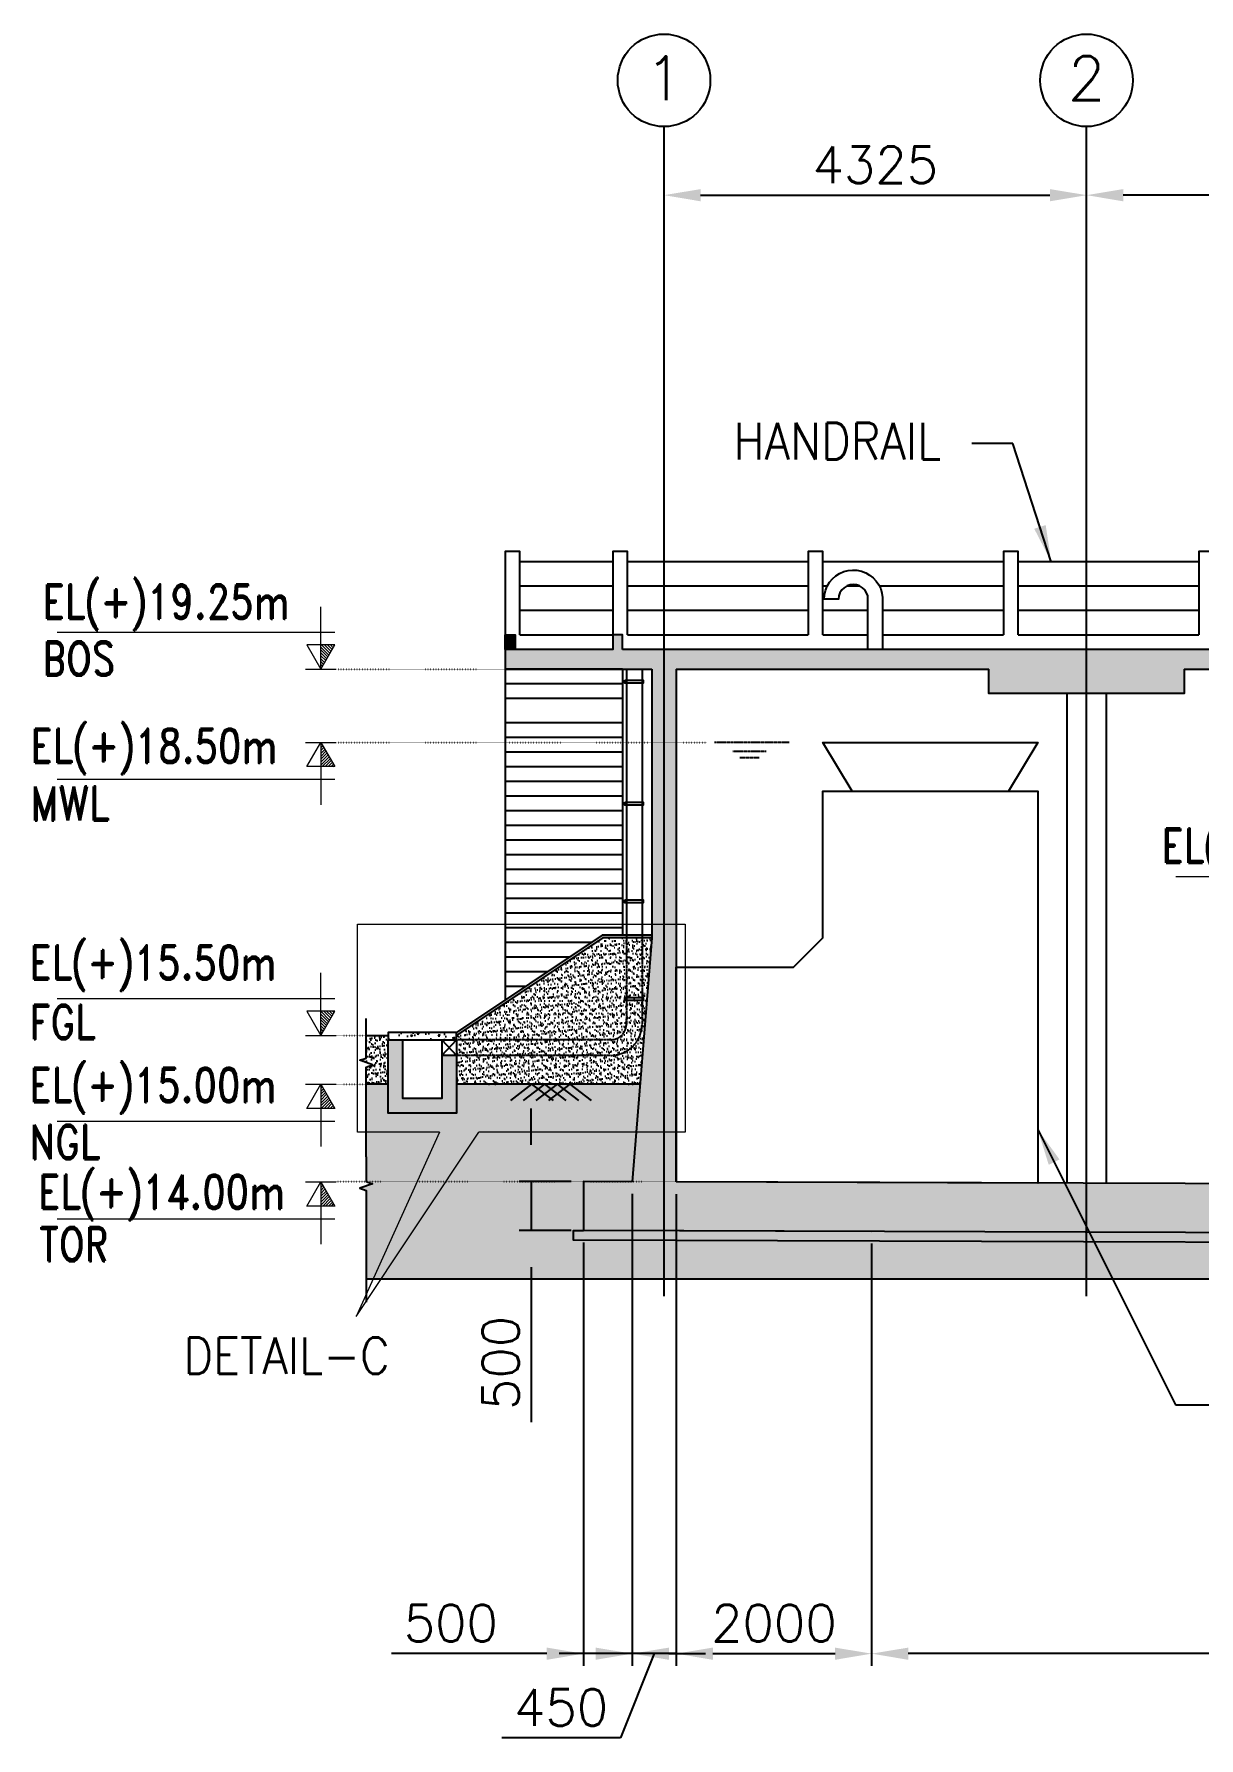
# Model space of a CAD drawing. Header units: millimetres. Extents: x -7644 to 230040, y 17031 to 222323.
# Drawn here: x 3034 to 14957, y 60387 to 77834 of the extents above; entities that cross this region are included whole.
import ezdxf
from ezdxf.enums import TextEntityAlignment as Align

# ---------------------------------------------------------------- set-up
doc = ezdxf.new("R2010")
doc.units = ezdxf.units.MM
doc.header["$LTSCALE"] = 4
doc.header["$MEASUREMENT"] = 0
doc.header["$PDMODE"] = 34
for name, pattern in [('ACAD_ISO07W100', [3, 0, -3]), ('CENTER', [2, 1.25, -0.25, 0.25, -0.25]), ('HIDDEN', [0.375, 0.25, -0.125])]:
    doc.linetypes.add(name, pattern=pattern)
doc.layers.get('0').update_dxf_attribs({"color": 8})
for name, color, linetype in [('AIR COWL', 3, 'Continuous'), ('DIM', 8, 'Continuous'), ('EARTH FILLING', 252, 'Continuous'), ('GRID', 8, 'CENTER'), ('HANDRAIL', 6, 'Continuous'), ('HATCH', 253, 'Continuous'), ('PIPE LINE(MOTOR)', 142, 'Continuous'), ('RCC WALL', 7, 'Continuous'), ('SHADE', 5, 'Continuous'), ('txt-1', 7, 'Continuous'), ('txt-2', 7, 'Continuous'), ('WALL', 7, 'Continuous'), ('WATER LEVEL', 252, 'Continuous')]:
    doc.layers.add(name, color=color, linetype=linetype)
for name, color, linetype, lineweight in [('C - E - Text 2.5', 3, 'CENTER', 35), ('C - J -  Hatch', 9, 'Continuous', 9), ('C - J - Hatch', 9, 'Continuous', 9), ('C - P - Symbols', 20, 'Continuous', 15), ('Object', 7, 'Continuous', 0)]:
    doc.layers.add(name, color=color, linetype=linetype, lineweight=lineweight)
doc.styles.add('Mano', font='romand.shx', dxfattribs={"height": 3})
doc.styles.add('ROMANS', font='ROMANS')
doc.dimstyles.new('1-75N', dxfattribs={"dimscale": 75, "dimtxt": 5, "dimasz": 5, "dimexe": 1.25, "dimexo": 1.25, "dimgap": 1.25, "dimtad": 1, "dimdec": 0, "dimdsep": 46, "dimtxsty": 'ROMANS', "dimcen": 1, "dimclrd": 8, "dimclre": 8, "dimclrt": 5, "dimadec": 0, "dimazin": 0, "dimtfac": 1, "dimtdec": 0, "dimtmove": 0, "dimatfit": 3, "dimfxl": 1, "dimarcsym": 0})
pattern_1 = [(37.5, (0, 0), (-2.204768, 67.43883), [0, -53.2, 0, -59.5, 0, -56.875]), (7.5, (0, 0), (61.94218, 98.77511), [0, -28.7, 0, -47.95, 0, -18.375]), (327.5, (-43.05, 0), (108.994965, 0.198067), [0, -17.5, 0, -63, 0, -82.25]), (317.5, (-43.05, 0), (105.21443, 30.71864), [0, -8.75, 0, -41.3, 0, -47.25])]

# ---------------------------------------------------------------- blocks, each defined once
blk = doc.blocks.new('A$C569443F2')
at = {"color": 30}
for p, q in [((138, 130), (-80, -39)), ((268, 130), (50, -39)), ((138, 130), (357, -39)), ((398, 130), (180, -39)), ((268, 130), (487, -39)), ((528, 130), (310, -39)), ((398, 130), (617, -39)), ((528, 130), (747, -39))]:
    blk.add_line(p, q, dxfattribs=at)
blk = doc.blocks.new('*D50')
at = {"layer": 'DEFPOINTS', "color": 0, "transparency": 16777216}
for p in [(13807, 76185), (9482, 75834), (13807, 75782)]:
    blk.add_point(p, dxfattribs=at)
at = {"layer": 'DIM', "color": 8, "lineweight": -2, "transparency": 16777216}
for p, q in [((9482, 75959), (9482, 76310)), ((13807, 75907), (13807, 76310)), ((9857, 76185), (13432, 76185))]:
    blk.add_line(p, q, dxfattribs=at)
at = {"layer": 'DIM', "color": 8, "transparency": 16777216}
for points in [[(9857, 76247), (9857, 76122), (9482, 76185)], [(13432, 76247), (13432, 76122), (13807, 76185)]]:
    blk.add_solid(points, dxfattribs=at)
at = {"layer": 'DIM', "color": 5, "transparency": 16777216, "insert": (11644, 76497), "char_height": 375, "attachment_point": 5, "style": 'ROMANS'}
blk.add_mtext('4325', dxfattribs=at)
blk = doc.blocks.new('level')
at = {"layer": 'C - J - Hatch'}
h = blk.add_hatch(dxfattribs=at)
h.set_pattern_fill('ANSI31', color=256, scale=112.5, style=0)
h.set_pattern_definition([(45, (-127623.556, -79240.485), (-9.9436891, 9.9436891), [])])
h.paths.add_polyline_path([(-95, 165), (0, 165), (0, 0)])
at = {"layer": 'C - P - Symbols'}
for p, q in [((0, 0, -238), (0, 426, -238)), ((1800, 252, -238), (-95, 252, -238)), ((105, 0, -732), (-105, 0, 256))]:
    blk.add_line(p, q, dxfattribs=at)
blk.add_lwpolyline([(0, 0), (-95, 165), (95, 165)], close=True, dxfattribs=at)
blk = doc.blocks.new('*D59')
at = {"layer": 'DEFPOINTS', "color": 0, "transparency": 16777216}
for p in [(13807, 76185), (13807, 75782), (18207, 75759)]:
    blk.add_point(p, dxfattribs=at)
at = {"layer": 'DIM', "color": 8, "lineweight": -2, "transparency": 16777216}
for p, q in [((13807, 75907), (13807, 76310)), ((18207, 75884), (18207, 76310)), ((17832, 76185), (14182, 76185))]:
    blk.add_line(p, q, dxfattribs=at)
at = {"layer": 'DIM', "color": 8, "transparency": 16777216}
for points in [[(14182, 76247), (14182, 76122), (13807, 76185)], [(17832, 76247), (17832, 76122), (18207, 76185)]]:
    blk.add_solid(points, dxfattribs=at)
at = {"layer": 'DIM', "color": 5, "transparency": 16777216, "insert": (16007, 76497), "char_height": 375, "attachment_point": 5, "style": 'ROMANS'}
blk.add_mtext('4400', dxfattribs=at)
blk = doc.blocks.new('*D69')
at = {"layer": 'DEFPOINTS', "color": 0, "transparency": 16777216}
for p in [(8657, 66084), (8123, 65584), (8657, 65584)]:
    blk.add_point(p, dxfattribs=at)
at = {"layer": 'DIM', "color": 8, "lineweight": -2, "transparency": 16777216}
for p, q in [((8123, 66459), (8123, 66834)), ((8532, 66084), (7998, 66084)), ((8123, 66084), (8123, 65584)), ((8532, 65584), (7998, 65584)), ((8123, 65209), (8123, 63620))]:
    blk.add_line(p, q, dxfattribs=at)
at = {"layer": 'DIM', "color": 8, "transparency": 16777216}
for points in [[(8060, 66459), (8185, 66459), (8123, 66084)], [(8060, 65209), (8185, 65209), (8123, 65584)]]:
    blk.add_solid(points, dxfattribs=at)
at = {"layer": 'DIM', "color": 5, "transparency": 16777216, "insert": (7810, 64227), "char_height": 375, "attachment_point": 5, "rotation": 90, "style": 'ROMANS'}
blk.add_mtext('500', dxfattribs=at)
blk = doc.blocks.new('*D70')
at = {"layer": 'DEFPOINTS', "color": 0, "transparency": 16777216}
for p in [(9157, 66083), (8657, 65584), (9157, 61250)]:
    blk.add_point(p, dxfattribs=at)
at = {"layer": 'DIM', "color": 8, "lineweight": -2, "transparency": 16777216}
for p, q in [((9157, 65958), (9157, 61125)), ((8657, 65459), (8657, 61125)), ((8282, 61250), (6693, 61250)), ((9157, 61250), (8657, 61250)), ((9532, 61250), (9907, 61250))]:
    blk.add_line(p, q, dxfattribs=at)
at = {"layer": 'DIM', "color": 8, "transparency": 16777216}
for points in [[(8282, 61312), (8282, 61187), (8657, 61250)], [(9532, 61312), (9532, 61187), (9157, 61250)]]:
    blk.add_solid(points, dxfattribs=at)
at = {"layer": 'DIM', "color": 5, "transparency": 16777216, "insert": (7300, 61562), "char_height": 375, "attachment_point": 5, "style": 'ROMANS'}
blk.add_mtext('500', dxfattribs=at)
blk = doc.blocks.new('*D71')
at = {"layer": 'DEFPOINTS', "color": 0, "transparency": 16777216}
for p in [(9157, 66083), (9607, 66081), (9157, 61250)]:
    blk.add_point(p, dxfattribs=at)
at = {"layer": 'DIM', "color": 8, "lineweight": -2, "transparency": 16777216}
for p, q in [((9157, 65958), (9157, 61125)), ((9607, 65956), (9607, 61125)), ((8782, 61250), (8407, 61250)), ((9382, 61250), (9036, 60387)), ((9607, 61250), (9157, 61250)), ((9607, 61250), (9157, 61250)), ((9982, 61250), (10357, 61250)), ((9036, 60387), (7821, 60387))]:
    blk.add_line(p, q, dxfattribs=at)
at = {"layer": 'DIM', "color": 8, "transparency": 16777216}
for points in [[(8782, 61312), (8782, 61187), (9157, 61250)], [(9982, 61312), (9982, 61187), (9607, 61250)]]:
    blk.add_solid(points, dxfattribs=at)
at = {"layer": 'DIM', "color": 5, "transparency": 16777216, "insert": (8428, 60700), "char_height": 375, "attachment_point": 5, "style": 'ROMANS'}
blk.add_mtext('450', dxfattribs=at)
blk = doc.blocks.new('*D72')
at = {"layer": 'DEFPOINTS', "color": 0, "transparency": 16777216}
for p in [(9607, 65581), (11607, 65575), (11607, 61250)]:
    blk.add_point(p, dxfattribs=at)
at = {"layer": 'DIM', "color": 8, "lineweight": -2, "transparency": 16777216}
for p, q in [((9607, 65456), (9607, 61125)), ((11607, 65450), (11607, 61125)), ((9982, 61250), (11232, 61250))]:
    blk.add_line(p, q, dxfattribs=at)
at = {"layer": 'DIM', "color": 8, "transparency": 16777216}
for points in [[(9982, 61312), (9982, 61187), (9607, 61250)], [(11232, 61312), (11232, 61187), (11607, 61250)]]:
    blk.add_solid(points, dxfattribs=at)
at = {"layer": 'DIM', "color": 5, "transparency": 16777216, "insert": (10607, 61562), "char_height": 375, "attachment_point": 5, "style": 'ROMANS'}
blk.add_mtext('2000', dxfattribs=at)
blk = doc.blocks.new('*D73')
at = {"layer": 'DEFPOINTS', "color": 0, "transparency": 16777216}
for p in [(35607, 65995), (11607, 65575), (11607, 61250)]:
    blk.add_point(p, dxfattribs=at)
at = {"layer": 'DIM', "color": 8, "lineweight": -2, "transparency": 16777216}
for p, q in [((35607, 65870), (35607, 61125)), ((11607, 65450), (11607, 61125)), ((35232, 61250), (11982, 61250))]:
    blk.add_line(p, q, dxfattribs=at)
at = {"layer": 'DIM', "color": 8, "transparency": 16777216}
for points in [[(11982, 61312), (11982, 61187), (11607, 61250)], [(35232, 61312), (35232, 61187), (35607, 61250)]]:
    blk.add_solid(points, dxfattribs=at)
at = {"layer": 'DIM', "color": 5, "transparency": 16777216, "insert": (23607, 61562), "char_height": 375, "attachment_point": 5, "style": 'ROMANS'}
blk.add_mtext('24000', dxfattribs=at)

msp = doc.modelspace()

# ---------------------------------------------------------------- hatches: boundary and pattern name
at = {"layer": 'C - P - Symbols'}
h = msp.add_hatch(dxfattribs=at)
h.set_pattern_fill('AR-CONC', color=5, scale=5000, angle=-90)
h.set_pattern_definition([(320, (-361820, 137778), (-3137.6, -35863), [3750, -41250]), (265, (-361820, 137778), (37609.6, 6937.6), [3000, -33000]), (10.451, (-362080, 134790), (34472, -28925.4), [3187, -35057]), (316.184, (-351820, 137780), (-8276, -53362), [5625, -61875]), (6.636, (-352510, 133330), (48706, -46733), [4780.5, -52586]), (261.184, (-351820, 137780), (48706, -46733), [4500, -49500]), (291, (-354320, 132778), (-20131, -29845.4), [3750, -41250]), (236, (-354320, 132778), (36257.5, -12165.8), [3000, -33000]), (341.451, (-355996, 130290), (16126.6, -42011), [3187, -35057]), (307.5, (-361819, 137778), (16644.7, -608), [0, -32600, 0, -33500, 0, -33125]), (277.5, (-361819, 137778), (19720.6, -13153.5), [0, -19100, 0, -31850, 0, -12625]), (237.5, (-361819, 148928), (-1127.74, -26691.12), [0, -12500, 0, -39000, 0, -51750]), (227.5, (-361819, 153928), (5005.2, -29159.3), [0, -16250, 0, -25900, 0, -36750])])
h.paths.add_polyline_path([(53906.9, 62144.6), (50206.9, 62144.6), (50206.9, 62536.8), (35569.5, 65644.8), (11756.3, 65724.1), (11606.8, 65574.6), (8656.8, 65584.5), (8556.8, 65584.5), (8556.8, 65484.8), (35558.8, 65394.8), (35558.8, 64907.8), (38558.8, 64907.8), (38558.8, 64270.8), (41558.8, 64270.8), (41558.8, 63633.8), (44558.8, 63633.8), (44558.8, 62996.9), (47558.8, 62996.9), (47558.8, 62044.6), (50165.9, 62044.6), (54006.9, 62044.6), (54006.9, 62144.6)])
at = {"layer": 'HATCH'}
h = msp.add_hatch(color=256, dxfattribs=at)
h.dxf.hatch_style = 1
h.paths.add_polyline_path([(9056.8, 71531.3), (9056.8, 71681.3), (8956.8, 71681.3), (8956.8, 71531.3), (7856.7, 71531.3), (7856.7, 71331.3), (9356.8, 71331.3), (22806.8, 71331.3), (22806.8, 71531.3)])
h = msp.add_hatch(color=256, dxfattribs=at)
h.dxf.hatch_style = 1
h.paths.add_polyline_path([(7956.7, 71681.3), (7856.7, 71681.3), (7856.7, 71531.3), (7956.7, 71531.3)])
h = msp.add_hatch(color=256, dxfattribs=at)
h.dxf.hatch_style = 1
h.paths.add_polyline_path([(9481.8, 71331.5), (9356.8, 71331.5), (9356.8, 68581.3), (9156.8, 66082.8), (9481.8, 66081.7)])
h.paths.add_polyline_path([(9606.8, 68281.3), (9606.8, 71332.5), (9481.8, 71332.5), (9481.8, 66081.7), (9606.8, 66081.3)])
h = msp.add_hatch(color=256, dxfattribs=at)
h.dxf.hatch_style = 1
h.paths.add_polyline_path([(12806.8, 71081.3), (14806.8, 71081.3), (14806.8, 71331.3), (12806.8, 71331.3)])
h = msp.add_hatch(dxfattribs=at)
h.set_pattern_fill('CROSS', color=256, scale=25)
h.set_pattern_definition([(0, (-609182.8904, 111248.91), (6.25, 6.25), [3.125, -9.375]), (90, (-609181.328, 111247.348), (-6.25, 6.25), [3.125, -9.375])])
h.paths.add_polyline_path([(8856.8, 68581.3), (9096.8, 68581.3), (9096.8, 68606.3), (8849.2, 68606.3), (7356.8, 67611.3), (7356.8, 67581.3)])
h.paths.add_polyline_path([(9256.8, 68606.3), (9096.8, 68606.3), (9096.8, 68581.3), (9256.8, 68581.3)])
h.paths.add_polyline_path([(9356.8, 68606.3), (9256.8, 68606.3), (9256.8, 68581.3), (9356.8, 68581.3)])
h = msp.add_hatch(dxfattribs=at)
h.set_pattern_fill('AR-SAND', color=256, scale=35)
h.set_pattern_definition(pattern_1)
edge = h.paths.add_edge_path()
edge.add_line((9308.8, 67981.3), (8576.8, 67981.3))
edge.add_arc((7670.9, 67581.3), 990.3, 0, 23.82458, ccw=False)
edge.add_line((8661.2, 67581.3), (9276.8, 67581.3))
edge.add_line((9276.8, 67581.3), (9308.8, 67981.3))
edge = h.paths.add_edge_path()
edge.add_arc((9482.6, 67581.3), 990.3, 156.17542, 180)
edge.add_line((8492.4, 67581.3), (8661.2, 67581.3))
edge.add_arc((7670.9, 67581.3), 990.3, 360, 383.82458)
edge = h.paths.add_edge_path()
edge.add_line((7589.2, 67736.3), (7356.8, 67581.3))
edge.add_line((7356.8, 67581.3), (8492.4, 67581.3))
edge.add_arc((9482.6, 67581.3), 990.3, 156.17542, 180, ccw=False)
edge.add_line((8576.8, 67981.3), (9308.8, 67981.3))
edge.add_line((9308.8, 67981.3), (9356.8, 68581.3))
edge.add_line((9356.8, 68581.3), (8856.8, 68581.3))
edge.add_line((8856.8, 68581.3), (7589.2, 67736.3))
h = msp.add_hatch(dxfattribs=at)
h.set_pattern_fill('AR-SAND', color=256, scale=35)
h.set_pattern_definition(pattern_1)
h.paths.add_polyline_path([(6434, 67255.8), (6434, 67081.3), (6656.8, 67081.3), (6656.8, 67581.3), (6434, 67581.3), (6434, 67349.5), (6369.6, 67326.1), (6498.4, 67279.2)])
h = msp.add_hatch(dxfattribs=at)
h.set_pattern_fill('AR-CONC', color=256, scale=30)
h.set_pattern_definition([(50, (-362051.13, 137623.09), (215.178055, -18.82564), [22.5, -247.5]), (355, (-362051.13, 137623.09), (-41.6254, 225.65764), [18, -198]), (100.451444, (-362033.2, 137621.52), (173.55265, 206.832), [19.12206, -210.34263]), (46.1842, (-362051.13, 137683.1), (320.1724, -49.65578), [33.75, -371.25]), (96.63564, (-362024.45, 137678.95), (280.39858, 292.23558), [28.6831, -315.51413]), (351.18416, (-362051.13, 137683.1), (280.39858, 292.23558), [27, -297]), (21, (-362021.13, 137668.09), (179.072116, -120.78567), [22.5, -247.5]), (326, (-362021.13, 137668.09), (72.9946, 217.54501), [18, -198]), (71.451445, (-362006.2, 137658.02), (252.06671, 96.75935), [19.12206, -210.34263]), (37.5, (-362051.13, 137623.09), (3.647957, 99.868156), [0, -195.6, 0, -201, 0, -198.75]), (7.5, (-362051.13, 137623.09), (78.92086, 118.323514), [0, -114.6, 0, -191.1, 0, -75.75]), (327.5, (-362118.03, 137623.09), (160.14673, -6.766462), [0, -75, 0, -234, 0, -310.5]), (317.5, (-362148.03, 137623.09), (174.95585, 30.031495), [0, -97.5, 0, -155.4, 0, -220.5])])
h.paths.add_polyline_path([(7356.8, 67611.3), (6656.8, 67611.3), (6656.8, 67536.3), (7356.8, 67536.3)])
h = msp.add_hatch(color=256, dxfattribs=at)
h.dxf.hatch_style = 1
h.paths.add_polyline_path([(6656.8, 67536.3), (6656.8, 66926.3), (6656.8, 66786.3), (7356.8, 66786.3), (7356.8, 67376.3), (7206.8, 67376.3), (7206.8, 66936.3), (6806.8, 66936.3), (6806.8, 67536.3)])
h = msp.add_hatch(dxfattribs=at)
h.set_pattern_fill('AR-SAND', color=256, scale=35)
h.set_pattern_definition(pattern_1)
h.paths.add_polyline_path([(7356.8, 67581.3), (7356.8, 67081.3), (9236.7, 67081.3), (9276.8, 67581.3)])
h = msp.add_hatch(dxfattribs=at)
h.set_pattern_fill('AR-SAND', color=256, scale=35)
h.set_pattern_definition(pattern_1)
h.paths.add_polyline_path([(9236.7, 67081.3), (7356.8, 67081.3), (7356.8, 66786.3), (6656.8, 66786.3), (6656.8, 67081.3), (6434, 67081.3), (6434, 66338.2), (6434, 66086.1), (6498.4, 66062.6), (6369.6, 66015.8), (6434, 65992.3), (6434, 65088.1), (9481.8, 65088.1), (9481.8, 65481.7), (8556.8, 65484.8), (8556.8, 65584.5), (8656.8, 65584.5), (8656.8, 66084.5), (9156.8, 66082.8)])
h.paths.add_polyline_path([(13806.8, 65467.3), (9481.8, 65481.7), (9481.8, 65088.1), (13806.8, 65088.1)])
h.paths.add_polyline_path([(18206.8, 65452.6), (13806.8, 65467.3), (13806.8, 65088.1), (18206.8, 65088.1)])
h.paths.add_polyline_path([(33606, 65401.3), (18206.8, 65452.6), (18206.8, 65088.1), (33605, 65088.1)])
h = msp.add_hatch(color=256, dxfattribs=at)
h.dxf.hatch_style = 1
h.paths.add_polyline_path([(52706.9, 62894.6), (53906.9, 62894.6), (53906.9, 62144.6), (50206.9, 62144.6), (50128.2, 62144.6), (34330.6, 65498.9), (11755.8, 65574.1), (11606.8, 65574.6), (8656.8, 65584.5), (8656.8, 66084.5), (9156.8, 66082.8), (35606.8, 65994.6), (50206.9, 62894.6)])
h = msp.add_hatch(dxfattribs=at)
h.set_pattern_fill('AR-CONC', color=256, scale=30)
h.set_pattern_definition([(50, (0, 0), (215.17805, -18.82564), [22.5, -247.5]), (355, (0, 0), (-41.6254, 225.65764), [18, -198]), (100.45144, (17.93, -1.57), (173.55265, 206.832), [19.12206, -210.34263]), (46.1842, (0, 60), (320.1724, -49.6558), [33.75, -371.25]), (96.63564, (26.68, 55.86), (280.3986, 292.2356), [28.6831, -315.5141]), (351.18416, (0, 60), (280.3986, 292.2356), [27, -297]), (21, (30, 45), (179.0721, -120.78567), [22.5, -247.5]), (326, (30, 45), (72.9946, 217.545), [18, -198]), (71.45144, (44.92, 34.93), (252.0667, 96.75935), [19.12206, -210.34263]), (37.5, (0, 0), (3.64796, 99.868156), [0, -195.6, 0, -201, 0, -198.75]), (7.5, (0, 0), (78.92086, 118.32351), [0, -114.6, 0, -191.1, 0, -75.75]), (327.5, (-66.9, 0), (160.14673, -6.76646), [0, -75, 0, -234, 0, -310.5]), (317.5, (-96.9, 0), (174.95585, 30.0315), [0, -97.5, 0, -155.4, 0, -220.5])])
h.paths.add_polyline_path([(9481.8, 65581.7), (8656.8, 65584.5), (8556.8, 65584.5), (8556.8, 65484.8), (9481.8, 65481.7)])
h.paths.add_polyline_path([(11606.8, 65574.6), (11606.8, 65574.6), (9481.8, 65581.7), (9481.8, 65481.7), (13806.8, 65467.3), (13806.8, 65567.3)])
h.paths.add_polyline_path([(34330.6, 65498.9), (13806.8, 65567.3), (13806.8, 65467.3), (33606, 65401.3), (33605, 65088.1), (35558.8, 65088.1), (35558.8, 64501.1), (38558.8, 64501.1), (38558.8, 63864.1), (41558.8, 63864.1), (41558.8, 63227.2), (44558.8, 63227.2), (44558.8, 62590.2), (47558.8, 62590.2), (47558.8, 62044.6), (50165.9, 62044.6), (54006.9, 62044.6), (54006.9, 62144.6), (53906.9, 62144.6), (50128.2, 62144.6)])

# ---------------------------------------------------------------- linework, layer by layer
msp.add_line((11606.8, 65574.6), (8656.8, 65584.5))
at = {"elevation": 384.6}
for points in [[(7206.8, 67376.3), (7356.8, 67536.3)], [(7206.8, 67536.3), (7356.8, 67376.3)]]:
    msp.add_lwpolyline(points, dxfattribs=at)
for points in [[(6433.6, 65254.8), (6433.6, 65254.8)], [(6434, 65088.1), (33605.3, 65088.1)]]:
    msp.add_lwpolyline(points)
at = {"layer": 'AIR COWL'}
msp.add_lwpolyline([(11569.1, 71531.3), (11569.1, 72060.8), (11566.6, 72081.2), (11555.8, 72112.6), (11536.8, 72142.4), (11513.7, 72165.5), (11483.9, 72182.9), (11452.5, 72195.3), (11418.6, 72197.8), (11387.1, 72195.3), (11354.9, 72182.9), (11325.1, 72165.5), (11302, 72142.4), (11282.9, 72112.6), (11272.2, 72081.2), (11268, 72047.3), (11120, 72047.3), (11124.2, 72093.6), (11134.9, 72138.3), (11152.3, 72180.4), (11175.4, 72221), (11205.2, 72256.5), (11240.8, 72286.3), (11278.8, 72311.9), (11321, 72330.9), (11365.6, 72341.7), (11411.9, 72345.8), (11456.6, 72343.3), (11502.9, 72335.1), (11545.9, 72318.5), (11585.6, 72295.4), (11622, 72267.3), (11653.4, 72233.4), (11679.1, 72195.3), (11700.6, 72153.1), (11713, 72108.5), (11719.6, 72064.7), (11719.6, 72017.5), (11719.6, 71531.3), (11569.1, 71531.3)], dxfattribs=at)
at = {"layer": 'DIM', "linetype": 'ACAD_ISO07W100', "ltscale": 0.1}
for p, q in [((6144.3, 71331.3, 494.3), (8956.8, 71331.3)), ((6144.3, 70581.3, 167.6), (9919.1, 70581.3, -357)), ((9606.8, 66081.3), (6126.9, 66081.3, 471.6))]:
    msp.add_line(p, q, dxfattribs=at)
at = {"layer": 'DIM', "linetype": 'ACAD_ISO07W100', "ltscale": 0.1, "elevation": 384.6}
for points in [[(6126.9, 67581.3), (6434, 67581.3)], [(6126.9, 67081.3), (6434, 67081.3)]]:
    msp.add_lwpolyline(points, dxfattribs=at)
at = {"layer": 'EARTH FILLING'}
msp.add_line((9236.7, 67081.3, -1098.6), (7356.8, 67081.3, 636.5), dxfattribs=at)
for points, elevation in [([(9356.8, 68606.3), (8849.2, 68606.3), (7356.8, 67611.3)], -1122.7), ([(9356.8, 68581.3), (8856.8, 68581.3), (7356.8, 67581.3)], -1122.7), ([(6434, 67581.3), (6656.8, 67581.3)], 384.6), ([(6656.8, 67081.3), (6434, 67081.3)], 636.5)]:
    msp.add_lwpolyline(points, dxfattribs=dict(at, elevation=elevation))
at = {"layer": 'GRID'}
for p, q in [((9481.8, 64911.5), (9481.8, 76887.1)), ((13806.8, 64911.5), (13806.8, 76887.1))]:
    msp.add_line(p, q, dxfattribs=at)
at = {"layer": 'HANDRAIL'}
for points in [[(8956.8, 72431.3), (8006.7, 72431.3)], [(10956.8, 72431.3), (9106.8, 72431.3)], [(8956.8, 72181.3), (8006.7, 72181.3)], [(10956.8, 72181.3), (9106.8, 72181.3)], [(8956.8, 71931.3), (8006.7, 71931.3)], [(10956.8, 71931.3), (9106.8, 71931.3)]]:
    msp.add_lwpolyline(points, dxfattribs=at)
for points, elevation in [([(12956.8, 72431.3), (11106.8, 72431.3)], -205.3), ([(14956.8, 72431.3), (13106.8, 72431.3)], -410.7), ([(11152.8, 72181.3), (11106.8, 72181.3)], -205.3), ([(11486.7, 72181.3), (11352.1, 72181.3)], -205.3), ([(12956.8, 72181.3), (11686.2, 72181.3)], -205.3), ([(14956.8, 72181.3), (13106.8, 72181.3)], -410.7), ([(11569.1, 71931.3), (11106.8, 71931.3)], -205.3), ([(12956.8, 71931.3), (11719.6, 71931.3)], -205.3), ([(14956.8, 71931.3), (13106.8, 71931.3)], -410.7)]:
    msp.add_lwpolyline(points, dxfattribs=dict(at, elevation=elevation))
at = {"layer": 'HATCH'}
msp.add_lwpolyline([(53906.9, 62144.6), (54006.9, 62144.6), (54006.9, 62044.6), (50165.9, 62044.6), (47558.8, 62044.6), (47558.8, 62590.2), (44558.8, 62590.2), (44558.8, 63227.2), (41558.8, 63227.2), (41558.8, 63864.1), (38558.8, 63864.1), (38558.8, 64501.1), (35558.8, 64501.1), (35558.8, 65088.1), (33605, 65088.1), (33606, 65401.3), (8556.8, 65484.8), (8556.8, 65584.5), (8656.8, 65584.5)], dxfattribs=at)
at = {"layer": 'Object', "color": 30, "true_color": 0xf8991e}
for points in [[(7185.2, 66591.7), (6345.3, 66591.7), (6345.3, 68719.3), (9699.3, 68719.3), (9699.3, 66591.7), (7587.3, 66591.7)], [(7185.2, 66591.7), (6329.4, 64701), (7587.3, 66591.7)]]:
    msp.add_lwpolyline(points, dxfattribs=at)
at = {"layer": 'PIPE LINE(MOTOR)', "ltscale": 5}
msp.add_lwpolyline([(11406.6, 70081.3), (11106.6, 70581.3), (13307, 70581.3), (13007, 70081.2)], dxfattribs=at)
at = {"layer": 'RCC WALL'}
for points in [[(9056.8, 71531.3), (9056.8, 71681.3), (8956.8, 71681.3), (8956.8, 71531.3), (7856.7, 71531.3), (7856.7, 71331.3), (9356.8, 71331.3)], [(7856.7, 71531.3), (7856.7, 71681.3), (7956.7, 71681.3), (7956.7, 71531.3)], [(8006.7, 71681.3), (8956.8, 71681.3)], [(9106.8, 71681.3), (10956.8, 71681.3)], [(9106.8, 71681.3), (10956.8, 71681.3)], [(22806.8, 71331.3), (22806.8, 71331.3), (22806.8, 71531.3), (9056.8, 71531.3)], [(9356.8, 71331.3), (9356.8, 68581.3)], [(9606.8, 71331.3), (9606.8, 66081.3)], [(9606.8, 71331.3), (12806.8, 71331.3)], [(14806.8, 71331.3), (14806.8, 71081.3), (12806.8, 71081.3), (12806.8, 71331.3)], [(14806.8, 71331.3), (17206.8, 71331.3)], [(13606.8, 66068), (13606.8, 71081.3)], [(14006.8, 71081.3), (14006.8, 66066.6)], [(9606.8, 66081.3), (9606.8, 68281.3), (10806.6, 68281.3), (11106.6, 68581.3), (11106.6, 70081.3), (13007, 70080.5)], [(13007, 70081.2), (13307, 70081.2), (13307, 66069), (9606.8, 66081.3)], [(9356.8, 68581.3), (9156.8, 66082.8)], [(9156.8, 66082.8), (8656.8, 66084.5), (8656.8, 65584.5)], [(15856.6, 66060.5), (9606.8, 66081.3)], [(53406.9, 62894.6), (53906.9, 62894.6), (53906.9, 62144.6), (50128.2, 62144.6), (50128.2, 62144.6), (34330.6, 65498.9), (8656.8, 65584.5)]]:
    msp.add_lwpolyline(points, dxfattribs=at)
for points, elevation in [([(11106.8, 71681.3), (11569.1, 71681.3)], -205.3), ([(11719.6, 71681.3), (12956.8, 71681.3)], -205.3), ([(13106.8, 71681.3), (14956.8, 71681.3)], -410.7), ([(6434, 66338.2), (6434, 67255.8), (6498.4, 67279.2), (6369.6, 67326.1), (6434, 67349.5), (6434, 67752.5)], 384.6), ([(6656.8, 67536.3), (7356.8, 67536.3), (7356.8, 67611.3), (6656.8, 67611.3), (6656.8, 67536.3)], 384.6), ([(7356.8, 67536.3), (7356.8, 66786.3), (6656.8, 66786.3), (6656.8, 67536.3)], 384.6), ([(7206.8, 67536.3), (7206.8, 66936.3), (6806.8, 66936.3), (6806.8, 67536.3)], 384.6), ([(7356.8, 67376.3), (7206.8, 67376.3)], 384.6), ([(6434, 66338.2), (6434, 66086.1), (6498.4, 66062.6), (6369.6, 66015.8), (6434, 65992.3), (6434, 64848.5)], 384.6)]:
    msp.add_lwpolyline(points, dxfattribs=dict(at, elevation=elevation))
at = {"layer": 'SHADE', "color": 140, "ltscale": 5}
for points in [[(9082, 71218), (9267.5, 71218), (9267.5, 71188), (9082, 71188)], [(9082, 69968), (9267.5, 69968), (9267.5, 69938), (9082, 69938)], [(9082, 68968), (9267.5, 68968), (9267.5, 68938), (9082, 68938)], [(9082, 67968), (9267.5, 67968), (9267.5, 67938), (9082, 67938)]]:
    msp.add_lwpolyline(points, close=True, dxfattribs=at)
at = {"layer": 'SHADE', "color": 140, "ltscale": 5, "elevation": 384.6}
for points in [[(9096.8, 71331.3), (9096.8, 68606.3)], [(9256.8, 71331.3), (9256.8, 68606.3)]]:
    msp.add_lwpolyline(points, dxfattribs=at)
at = {"layer": 'SHADE', "color": 140, "linetype": 'HIDDEN', "elevation": 384.6}
for points in [[(9256.8, 68606.3), (9256.8, 67696.3, -0.4142136), (8936.8, 67376.3), (7356.8, 67376.3)], [(9096.8, 68606.3), (9096.8, 67696.3, -0.4142136), (8936.8, 67536.3), (7356.8, 67536.3)]]:
    msp.add_lwpolyline(points, format="xyb", dxfattribs=at)
at = {"layer": 'txt-1'}
for centre in [(9481.8, 77360.8), (13806.8, 77360.8)]:
    msp.add_circle(centre, 473.7, dxfattribs=at)
at = {"layer": 'WALL'}
for p, q in [((7856.7, 71331.3), (7856.7, 67944.6)), ((9056.7, 71331.3), (9056.7, 68606.3))]:
    msp.add_line(p, q, dxfattribs=at)
for points in [[(8006.7, 71681.3), (8006.7, 72537.6), (7856.7, 72537.6), (7856.7, 71531.3)], [(9056.7, 71331.3), (7856.7, 71331.3)], [(9056.7, 71181.3), (7856.7, 71181.3)], [(9056.7, 71031.3), (7856.7, 71031.3)], [(9056.7, 70781.3), (7856.7, 70781.3)], [(9056.7, 70631.3), (7856.7, 70631.3)], [(9056.7, 70481.3), (7856.7, 70481.3)], [(9056.7, 70331.3), (7856.7, 70331.3)], [(9056.7, 70181.3), (7856.7, 70181.3)], [(9056.7, 70031.3), (7856.7, 70031.3)], [(9056.7, 69881.3), (7856.7, 69881.3)], [(9056.7, 69731.3), (7856.7, 69731.3)], [(9056.7, 69581.3), (7856.7, 69581.3)], [(9056.7, 69431.3), (7856.7, 69431.3)], [(9056.7, 69281.3), (7856.7, 69281.3)], [(9056.7, 69131.3), (7856.7, 69131.3)], [(9056.7, 68981.3), (7856.7, 68981.3)], [(9056.7, 68831.3), (7856.7, 68831.3)], [(9056.7, 68681.3), (7856.7, 68681.3)], [(8736.7, 68531.3), (7856.7, 68531.3)], [(8511.7, 68381.3), (7856.7, 68381.3)], [(8286.7, 68231.3), (7856.7, 68231.3)], [(8061.7, 68081.3), (7856.7, 68081.3)]]:
    msp.add_lwpolyline(points, dxfattribs=at)
for points, elevation in [([(9106.8, 71681.3), (9106.8, 72537.6), (8956.8, 72537.6), (8956.8, 71531.3)], -205.3), ([(11106.8, 71681.3), (11106.8, 72537.6), (10956.8, 72537.6), (10956.8, 71681.3)], -205.3), ([(13106.8, 71681.3), (13106.8, 72537.6), (12956.8, 72537.6), (12956.8, 71681.3)], -410.7), ([(15106.8, 72384.9), (15106.8, 72537.6), (14956.8, 72537.6), (14956.8, 71681.3)], -616)]:
    msp.add_lwpolyline(points, dxfattribs=dict(at, elevation=elevation))
at = {"layer": 'WATER LEVEL', "linetype": 'HIDDEN'}
for points in [[(10761.7, 70581.3), (9997.5, 70581.3)], [(10526.2, 70487.2), (10184.4, 70487.2)], [(10454.1, 70422.8), (10256.6, 70422.8)]]:
    msp.add_lwpolyline(points, dxfattribs=at)

# ---------------------------------------------------------------- block references
at = {"color": 7}
msp.add_blockref('A$C569443F2', (7989, 66951.7, -218.4), dxfattribs=at)
msp.add_blockref('A$C569443F2', (7989, 66951.7, -218.4), dxfattribs=at)
at = {"layer": 'C - J -  Hatch', "xscale": -1.5, "yscale": 1.5, "zscale": 1.5}
for p in [(5968.7, 71331.3), (17421.3, 68831.3, -384.6), (5968.7, 67581.3)]:
    msp.add_blockref('level', p, dxfattribs=at)
at = {"layer": 'C - J -  Hatch', "xscale": 1.5, "yscale": 1.5, "zscale": 1.5, "rotation": 180}
for p in [(5968.7, 70581.3, -357), (5968.7, 67081.3), (5968.7, 66081.3)]:
    msp.add_blockref('level', p, dxfattribs=at)

# ---------------------------------------------------------------- texts
at = {"layer": 'C - E - Text 2.5', "style": 'Mano', "width": 0.8}
for s, p in [('EL(+)19.25m', (3121.5, 71848.2, -2085.7)), ('BOS', (3121.5, 71264.8, -2085.7)), ('EL(+)18.50m', (2997.2, 70371.6, -1728.7)), ('MWL', (2997.2, 69780.8, -1728.7)), ('EL(+)16.75m', (14574.1, 69348.2, -2470.4)), ('EL(+)15.50m', (2986.2, 68152.9, -2085.7)), ('FGL', (2986.2, 67543.4, -2085.7)), ('EL(+)15.00m', (2986.2, 66897.5, -2085.7)), ('NGL', (2986.2, 66314.2, -2085.7)), ('EL(+)14.00m', (3075.6, 65804.4, -2085.7)), ('TOR', (3084.7, 65268.3, -2085.7))]:
    msp.add_text(s, height=350, dxfattribs=at).set_placement(p)
at = {"layer": 'txt-1', "color": 6, "style": 'ROMANS'}
for s, p in [('1', (9482.9, 77382.5)), ('2', (13807.9, 77382.5))]:
    msp.add_text(s, height=450, dxfattribs=at).set_placement(p, align=Align.MIDDLE_CENTER)
at = {"layer": 'txt-1', "color": 30, "true_color": 0xf8991e, "style": 'ROMANS', "width": 0.9}
msp.add_text('DETAIL-C', height=375, dxfattribs=at).set_placement((4562.6, 64113.9))
at = {"layer": 'txt-2', "style": 'ROMANS', "width": 0.9}
msp.add_text('HANDRAIL', height=375, dxfattribs=at).set_placement((10193.4, 73479.8))

# ---------------------------------------------------------------- dimensions: what is measured, and where the dimension line sits
at = {"layer": 'DIM', "color": 5}
for base, p1, p2, picture, middle in [((13806.8, 76184.6), (9481.8, 75834.4), (13806.8, 75781.9), '*D50', (11644.3, 76497.1)), ((11606.8, 61249.6), (9606.8, 65581.3), (11606.8, 65574.6), '*D72', (10606.8, 61562.1))]:
    dim = msp.add_linear_dim(base=base, p1=p1, p2=p2, dimstyle='1-75N', override={"dimscale": 100, "dimtxt": 3.75, "dimasz": 3.75}, dxfattribs=at)
    dim.commit()
    dim.dimension.update_dxf_attribs({"geometry": picture, "text_midpoint": middle})
for base, p1, p2, angle, picture, middle in [((13806.8, 76184.6), (18206.8, 75758.6), (13806.8, 75781.9), 180, '*D59', (16006.8, 76497.1)), ((8122.8, 65584.5), (8656.8, 66084.5), (8656.8, 65584.5), 90, '*D69', (7810.3, 64227.3)), ((11606.8, 61249.6), (35606.8, 65994.6), (11606.8, 65574.6), 180, '*D73', (23606.8, 61562.1))]:
    dim = msp.add_linear_dim(base=base, p1=p1, p2=p2, angle=angle, dimstyle='1-75N', override={"dimscale": 100, "dimtxt": 3.75, "dimasz": 3.75}, dxfattribs=at)
    dim.commit()
    dim.dimension.update_dxf_attribs({"geometry": picture, "text_midpoint": middle})
for p1, override, picture, middle in [((8656.8, 65584.5), {"dimscale": 100, "dimtxt": 3.75, "dimasz": 3.75}, '*D70', (7299.7, 61249.6)), ((9606.8, 66081.3), {"dimscale": 100, "dimtxt": 3.75, "dimasz": 3.75, "dimtmove": 1}, '*D71', (8910.6, 60387.1))]:
    dim = msp.add_linear_dim(base=(9156.8, 61249.6), p1=p1, p2=(9156.8, 66082.8), dimstyle='1-75N', override=override, dxfattribs=at)
    dim.commit()
    dim.dimension.update_dxf_attribs({"geometry": picture, "text_midpoint": middle, "dimtype": 160})

# ---------------------------------------------------------------- leaders
for points in [[(13445.3, 72431.3), (13053.2, 73643.6), (12633.1, 73643.6)], [(13307, 66618.6), (14718, 63797.6), (15211.8, 63797.6)]]:
    msp.add_leader(points, dimstyle='1-75N', override={"dimscale": 100, "dimasz": 3.75, "dimtad": 0}, dxfattribs=at)

doc.saveas('drawing.dxf')
